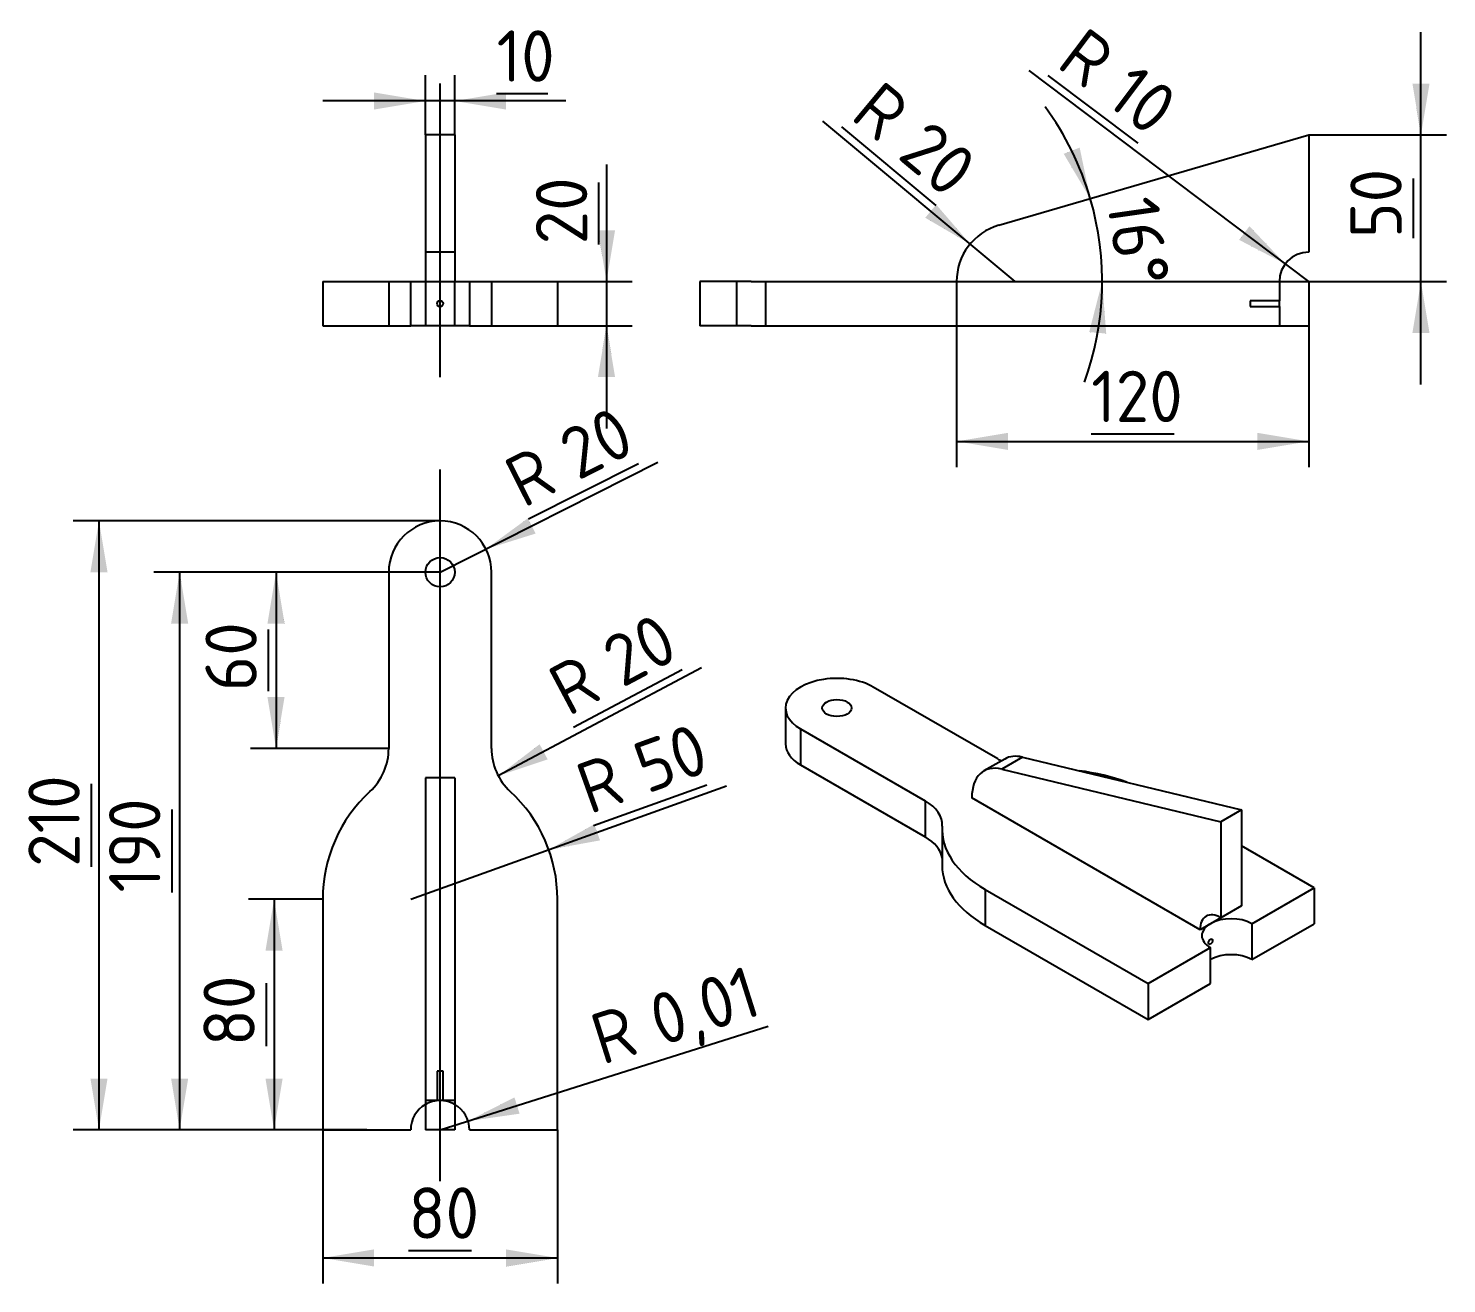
# Model space of a CAD drawing. Header units: millimetres. Extents: x 28 to 832, y 30 to 567.
# Drawn here: x 350.9 to 447.6, y 226.2 to 311.7 of the extents above; entities that cross this region are included whole.
import ezdxf
from ezdxf.enums import TextEntityAlignment as Align
from ezdxf.lldxf.tags import DXFTag

# ---------------------------------------------------------------- set-up
doc = ezdxf.new("R2010")
doc.units = ezdxf.units.MM
doc.layers.add('Default', color=7, linetype='Continuous')
doc.layers.add('MOTORSCHARNIER_F', color=7, linetype='Continuous')
doc.styles.add('SEACAD_seiso_ttf', font='seiso.ttf', dxfattribs={"height": 0.2})
tags = doc.linetypes.add('CENTER2', pattern=[1.125, 0.75, -0.125, 0.125, -0.125]).pattern_tags.tags
tags[10:11] = [DXFTag(74, 4), DXFTag(75, 0), DXFTag(340, '0'), DXFTag(46, 0.0), DXFTag(50, 0.0), DXFTag(44, 0.0), DXFTag(45, 0.0)]
tags[8:9] = [DXFTag(74, 4), DXFTag(75, 0), DXFTag(340, '0'), DXFTag(46, 0.0), DXFTag(50, 0.0), DXFTag(44, 0.0), DXFTag(45, 0.0)]
tags[6:7] = [DXFTag(74, 4), DXFTag(75, 0), DXFTag(340, '0'), DXFTag(46, 0.0), DXFTag(50, 0.0), DXFTag(44, 0.0), DXFTag(45, 0.0)]
tags[4:5] = [DXFTag(74, 4), DXFTag(75, 0), DXFTag(340, '0'), DXFTag(46, 0.0), DXFTag(50, 0.0), DXFTag(44, 0.0), DXFTag(45, 0.0)]
tags = doc.linetypes.add('HIDDEN2', pattern=[0.1875, 0.125, -0.0625]).pattern_tags.tags
tags[6:7] = [DXFTag(74, 4), DXFTag(75, 0), DXFTag(340, '0'), DXFTag(46, 0.0), DXFTag(50, 0.0), DXFTag(44, 0.0), DXFTag(45, 0.0)]
tags[4:5] = [DXFTag(74, 4), DXFTag(75, 0), DXFTag(340, '0'), DXFTag(46, 0.0), DXFTag(50, 0.0), DXFTag(44, 0.0), DXFTag(45, 0.0)]

# ---------------------------------------------------------------- blocks, each defined once
blk = doc.blocks.new('SEANNOT_GROUP11')
at = {"layer": 'Default', "color": 7, "linetype": 'CENTER2', "ltscale": 25.4}
blk.add_line((379.01, 233.147), (379.01, 281.647), dxfattribs=at)
blk = doc.blocks.new('SEANNOT_GROUP12')
at = {"layer": 'Default', "color": 7, "linetype": 'CENTER2', "ltscale": 25.4}
blk.add_line((379.01, 287.951), (379.01, 307.951), dxfattribs=at)
blk = doc.blocks.new('SE24')
at = {"layer": 'MOTORSCHARNIER_F', "color": 7, "linetype": 'Continuous', "ltscale": 25.4}
for p, q in [((378.01, 304.451), (378.01, 296.451)), ((380.01, 304.451), (378.01, 304.451)), ((380.01, 304.451), (380.01, 296.451)), ((378.01, 296.451), (378.01, 294.451)), ((380.01, 296.451), (378.01, 296.451)), ((380.01, 296.451), (380.01, 294.451)), ((371.01, 294.451), (377.01, 294.451)), ((371.01, 294.451), (371.01, 291.451)), ((377.01, 294.451), (379.01, 294.451)), ((377.01, 291.451), (377.01, 294.451)), ((379.01, 294.451), (381.01, 294.451)), ((381.01, 294.451), (387.01, 294.451)), ((381.01, 294.451), (381.01, 291.451)), ((387.01, 294.451), (387.01, 291.451)), ((371.01, 291.451), (377.01, 291.451)), ((381.01, 291.451), (377.01, 291.451)), ((381.01, 291.451), (387.01, 291.451))]:
    blk.add_line(p, q, dxfattribs=at)
at = {"layer": 'MOTORSCHARNIER_F', "color": 7, "linetype": 'HIDDEN2', "ltscale": 25.4}
for p, q in [((375.51, 294.451), (375.51, 291.451)), ((378.01, 294.451), (378.01, 291.451)), ((380.01, 291.451), (380.01, 294.451)), ((382.51, 294.451), (382.51, 291.451))]:
    blk.add_line(p, q, dxfattribs=at)
at = {"layer": 'MOTORSCHARNIER_F', "color": 7, "linetype": 'Continuous', "ltscale": 25.4}
blk.add_circle((379.01, 292.951), 0.2, dxfattribs=at)
blk = doc.blocks.new('SE25')
at = {"layer": 'MOTORSCHARNIER_F', "color": 7, "linetype": 'Continuous', "ltscale": 25.4}
for p, q in [((375.51, 274.647), (375.51, 262.647)), ((382.51, 262.647), (382.51, 274.647)), ((378.01, 260.647), (378.01, 257.767)), ((380.01, 260.647), (378.01, 260.647)), ((380.01, 260.647), (380.01, 257.767)), ((378.01, 257.767), (378.01, 236.647)), ((380.01, 257.767), (380.01, 236.647)), ((371.01, 252.364), (371.01, 236.647)), ((387.01, 236.647), (387.01, 252.364)), ((371.01, 236.647), (377.01, 236.647)), ((380.01, 236.647), (378.01, 236.647)), ((381.01, 236.647), (387.01, 236.647))]:
    blk.add_line(p, q, dxfattribs=at)
at = {"layer": 'MOTORSCHARNIER_F', "color": 7, "linetype": 'HIDDEN2', "ltscale": 25.4}
for p, q in [((379.21, 240.647), (378.81, 240.647)), ((378.81, 240.647), (378.81, 238.637)), ((379.21, 238.637), (379.21, 240.647)), ((379.01, 238.647), (378.01, 238.647)), ((380.01, 238.647), (379.01, 238.647))]:
    blk.add_line(p, q, dxfattribs=at)
at = {"layer": 'MOTORSCHARNIER_F', "color": 7, "linetype": 'Continuous', "ltscale": 25.4}
blk.add_circle((379.01, 274.647), 1, dxfattribs=at)
for centre, radius, start, end in [((379.01, 274.647), 3.5, 0, 180), ((371.51, 262.647), 4, 312.73211, 360), ((386.51, 262.647), 4, 180, 227.26789), ((381.01, 252.364), 10, 132.73211, 180), ((377.01, 252.364), 10, 0, 47.26789), ((379.01, 236.647), 2, 120, 180), ((379.01, 236.647), 2, 0, 60)]:
    blk.add_arc(centre, radius, start, end, dxfattribs=at)
at = {"layer": 'MOTORSCHARNIER_F', "color": 7, "linetype": 'HIDDEN2', "ltscale": 25.4}
for start, end in [(90, 120), (60, 90)]:
    blk.add_arc((379.01, 236.647), 2, start, end, dxfattribs=at)
blk = doc.blocks.new('SE26')
at = {"layer": 'MOTORSCHARNIER_F', "color": 7, "linetype": 'Continuous', "ltscale": 25.4}
for p, q in [((417.092, 298.291), (438.212, 304.451)), ((438.212, 304.451), (438.212, 296.451)), ((400.212, 294.451), (396.712, 294.451)), ((396.712, 294.451), (396.712, 291.451)), ((400.212, 294.451), (412.212, 294.451)), ((412.212, 294.451), (415.151, 294.451)), ((415.151, 294.451), (422.496, 294.451)), ((422.496, 294.451), (438.212, 294.451)), ((438.212, 294.451), (438.212, 291.451)), ((400.212, 291.451), (396.712, 291.451)), ((400.212, 291.451), (412.212, 291.451)), ((412.212, 291.451), (415.151, 291.451)), ((415.151, 291.451), (422.496, 291.451)), ((422.496, 291.451), (438.212, 291.451))]:
    blk.add_line(p, q, dxfattribs=at)
at = {"layer": 'MOTORSCHARNIER_F', "color": 7, "linetype": 'HIDDEN2', "ltscale": 25.4}
for p, q in [((399.212, 294.451), (399.212, 291.451)), ((401.212, 291.451), (401.212, 294.451)), ((436.212, 294.451), (436.212, 293.148)), ((434.212, 293.151), (434.212, 292.751)), ((436.213, 293.151), (434.212, 293.151)), ((436.212, 292.751), (436.212, 293.151)), ((434.212, 292.751), (436.212, 292.751)), ((436.212, 292.751), (436.212, 291.451))]:
    blk.add_line(p, q, dxfattribs=at)
at = {"layer": 'MOTORSCHARNIER_F', "color": 7, "linetype": 'Continuous', "ltscale": 25.4}
for centre, radius, start in [((418.212, 294.451), 4, 106.2602), ((438.212, 294.451), 2, 90)]:
    blk.add_arc(centre, radius, start, 180, dxfattribs=at)
blk = doc.blocks.new('SE27')
at = {"layer": 'MOTORSCHARNIER_F', "color": 7, "linetype": 'Continuous', "ltscale": 25.4}
for p, q in [((417.019, 261.927), (408.533, 266.826)), ((402.558, 265.397), (402.558, 262.948)), ((403.584, 263.968), (412.069, 259.069)), ((403.584, 263.968), (403.584, 261.519)), ((418.702, 262.05), (417.287, 261.233)), ((418.702, 262.05), (433.636, 258.457)), ((403.584, 261.519), (412.069, 256.62)), ((417.494, 261.921), (416.079, 261.105)), ((417.287, 261.233), (432.221, 257.641)), ((412.069, 259.069), (412.069, 256.62)), ((430.807, 250.292), (415.251, 259.274)), ((433.636, 258.457), (432.221, 257.641)), ((433.636, 258.457), (433.636, 251.925)), ((432.221, 257.641), (432.221, 251.109)), ((413.229, 257.117), (413.229, 254.667)), ((438.585, 253.15), (433.636, 256.008)), ((416.158, 253.034), (427.272, 246.618)), ((416.158, 253.034), (416.158, 250.585)), ((434.343, 250.7), (438.585, 253.15)), ((438.585, 253.15), (438.585, 250.7)), ((433.636, 251.925), (432.221, 251.109)), ((416.158, 250.585), (427.272, 244.168)), ((431.514, 250.7), (430.807, 250.292)), ((432.221, 251.109), (431.514, 250.7)), ((434.343, 248.251), (438.585, 250.7)), ((434.343, 250.7), (434.343, 248.251)), ((427.272, 246.618), (431.514, 249.067)), ((431.514, 246.618), (431.514, 249.067)), ((427.272, 244.168), (431.514, 246.618)), ((427.272, 246.618), (427.272, 244.168))]:
    blk.add_line(p, q, dxfattribs=at)
for centre, major_axis, start_param, end_param in [((406.058, 265.397), (3.5, 0), 0.785398, 3.926991), ((406.058, 262.948), (3.5, 0), 3.141593, 3.926991), ((419.494, 258.457), (2, -3.464), 2.639989, 3.141593), ((418.079, 257.641), (2, -3.464), 2.639989, 3.926991), ((419.847, 263.56), (4, 0), 3.926991, 4.012883), ((420.401, 255.484), (10, 0), 0.999283, 1.352728), ((409.24, 257.436), (-4, 0), 3.102011, 3.926991), ((423.229, 257.117), (10, 0), 3.102011, 3.926991), ((409.24, 254.987), (-4, 0), 3.215656, 3.926991), ((423.229, 254.667), (10, 0), 3.141593, 3.926991), ((432.221, 249.476), (1, -1.732), 2.356194, 3.926991), ((432.929, 249.884), (2, 0), 2.356194, 3.926991), ((432.929, 249.884), (-2, 0), 3.926991, 5.497787), ((432.929, 247.434), (2, 0), 0.785398, 2.356194)]:
    blk.add_ellipse(centre, major_axis=major_axis, ratio=0.57735, start_param=start_param, end_param=end_param, dxfattribs=at)
blk.add_ellipse((406.058, 265.397), major_axis=(1, 0), ratio=0.57735, dxfattribs=at)
blk.add_open_spline([(431.514, 249.312), (431.53, 249.321), (431.546, 249.334), (431.562, 249.348), (431.577, 249.362), (431.592, 249.379), (431.605, 249.397), (431.618, 249.415), (431.63, 249.435), (431.639, 249.455), (431.648, 249.475), (431.655, 249.495), (431.659, 249.515), (431.663, 249.535), (431.664, 249.554), (431.662, 249.571), (431.66, 249.588), (431.655, 249.604), (431.647, 249.617), (431.64, 249.63), (431.63, 249.64), (431.618, 249.647), (431.606, 249.654), (431.592, 249.657), (431.577, 249.657), (431.562, 249.657), (431.546, 249.654), (431.53, 249.647), (431.514, 249.64), (431.498, 249.629), (431.483, 249.616), (431.468, 249.603), (431.454, 249.587), (431.441, 249.569), (431.428, 249.551), (431.417, 249.531), (431.408, 249.511), (431.399, 249.49), (431.392, 249.469), (431.387, 249.448), (431.382, 249.428), (431.38, 249.408), (431.38, 249.389), (431.38, 249.371), (431.383, 249.354), (431.387, 249.341), (431.392, 249.327), (431.399, 249.315), (431.408, 249.307), (431.417, 249.299), (431.429, 249.294), (431.441, 249.293), (431.454, 249.291), (431.469, 249.293), (431.484, 249.298), (431.494, 249.301), (431.504, 249.306), (431.514, 249.312)], degree=3, knots=[0, 0, 0, 0, 0.053522, 0.053522, 0.053522, 0.107033, 0.107033, 0.107033, 0.160714, 0.160714, 0.160714, 0.214514, 0.214514, 0.214514, 0.26813, 0.26813, 0.26813, 0.321545, 0.321545, 0.321545, 0.375057, 0.375057, 0.375057, 0.42881, 0.42881, 0.42881, 0.482575, 0.482575, 0.482575, 0.536104, 0.536104, 0.536104, 0.589518, 0.589518, 0.589518, 0.643114, 0.643114, 0.643114, 0.696908, 0.696908, 0.696908, 0.750608, 0.750608, 0.750608, 0.804065, 0.804065, 0.804065, 0.857511, 0.857511, 0.857511, 0.911194, 0.911194, 0.911194, 0.964993, 0.964993, 0.964993, 1, 1, 1, 1], dxfattribs=at)
blk = doc.blocks.new('GDimGGroup57')
at = {"layer": 'Default', "linetype": 'Continuous', "ltscale": 25.4}
blk.add_hatch(color=136, dxfattribs=at).paths.add_polyline_path([(384.994, 278.325), (382.134, 276.226), (385.521, 277.284)])
at = {"layer": 'Default', "color": 7, "linetype": 'Continuous', "ltscale": 25.4}
for p, q in [((379.01, 274.647), (393.856, 282.151)), ((385.047, 278.278), (392.53, 282.06))]:
    blk.add_line(p, q, dxfattribs=at)
at = {"layer": 'Default', "color": 136, "linetype": 'Continuous', "lineweight": 20, "ltscale": 25.4, "const_width": 0.00025}
blk.add_lwpolyline([(384.994, 278.325), (382.134, 276.226), (385.521, 277.284), (384.994, 278.325)], close=True, dxfattribs=at)
at = {"layer": 'Default', "color": 7, "linetype": 'Continuous', "ltscale": 25.4, "style": 'SEACAD_seiso_ttf'}
for s, p in [('20', (386.829, 283.991)), ('R', (383.109, 282.111))]:
    blk.add_text(s, height=3.5, rotation=26.81324, dxfattribs=at).set_placement(p, align=Align.TOP_LEFT)
blk = doc.blocks.new('GDimGGroup58')
at = {"layer": 'Default', "linetype": 'Continuous', "ltscale": 25.4}
for points in [[(367.112, 248.864), (368.278, 248.864), (367.695, 252.364)], [(367.112, 240.147), (367.695, 236.647), (368.278, 240.147)]]:
    blk.add_hatch(color=136, dxfattribs=at).paths.add_polyline_path(points)
at = {"layer": 'Default', "color": 7, "linetype": 'Continuous', "ltscale": 25.4}
for p, q in [((371.01, 252.364), (365.945, 252.364)), ((367.695, 252.364), (367.695, 236.647)), ((367.178, 242.358), (367.178, 246.653)), ((371.01, 236.647), (365.945, 236.647))]:
    blk.add_line(p, q, dxfattribs=at)
at = {"layer": 'Default', "color": 136, "linetype": 'Continuous', "lineweight": 20, "ltscale": 25.4, "const_width": 0.00025}
for points in [[(367.112, 248.864), (367.695, 252.364), (368.278, 248.864), (367.112, 248.864)], [(367.112, 240.147), (367.695, 236.647), (368.278, 240.147), (367.112, 240.147)]]:
    blk.add_lwpolyline(points, close=True, dxfattribs=at)
at = {"layer": 'Default', "color": 7, "linetype": 'Continuous', "ltscale": 25.4, "style": 'SEACAD_seiso_ttf'}
blk.add_text('80', height=3.5, rotation=90, dxfattribs=at).set_placement((362.883, 242.358), align=Align.TOP_LEFT)
blk = doc.blocks.new('GDimGGroup59')
at = {"layer": 'Default', "linetype": 'Continuous', "ltscale": 25.4}
for points in [[(360.676, 271.147), (361.843, 271.147), (361.259, 274.647)], [(360.676, 240.147), (361.259, 236.647), (361.843, 240.147)]]:
    blk.add_hatch(color=136, dxfattribs=at).paths.add_polyline_path(points)
at = {"layer": 'Default', "color": 7, "linetype": 'Continuous', "ltscale": 25.4}
for p, q in [((379.01, 274.647), (359.509, 274.647)), ((361.259, 274.647), (361.259, 236.647)), ((360.742, 252.823), (360.742, 258.471)), ((371.01, 236.647), (359.509, 236.647))]:
    blk.add_line(p, q, dxfattribs=at)
at = {"layer": 'Default', "color": 136, "linetype": 'Continuous', "lineweight": 20, "ltscale": 25.4, "const_width": 0.00025}
for points in [[(360.676, 271.147), (361.259, 274.647), (361.843, 271.147), (360.676, 271.147)], [(360.676, 240.147), (361.259, 236.647), (361.843, 240.147), (360.676, 240.147)]]:
    blk.add_lwpolyline(points, close=True, dxfattribs=at)
at = {"layer": 'Default', "color": 7, "linetype": 'Continuous', "ltscale": 25.4, "style": 'SEACAD_seiso_ttf'}
blk.add_text('190', height=3.5, rotation=90, dxfattribs=at).set_placement((356.447, 252.823), align=Align.TOP_LEFT)
blk = doc.blocks.new('GDimGGroup60')
at = {"layer": 'Default', "linetype": 'Continuous', "ltscale": 25.4}
for points in [[(355.179, 274.647), (356.345, 274.647), (355.762, 278.147)], [(355.179, 240.147), (355.762, 236.647), (356.345, 240.147)]]:
    blk.add_hatch(color=136, dxfattribs=at).paths.add_polyline_path(points)
at = {"layer": 'Default', "color": 7, "linetype": 'Continuous', "ltscale": 25.4}
for p, q in [((379.01, 278.147), (354.012, 278.147)), ((355.762, 278.147), (355.762, 236.647)), ((355.245, 254.573), (355.245, 260.221)), ((374.01, 236.647), (354.012, 236.647))]:
    blk.add_line(p, q, dxfattribs=at)
at = {"layer": 'Default', "color": 136, "linetype": 'Continuous', "lineweight": 20, "ltscale": 25.4, "const_width": 0.00025}
for points in [[(355.179, 274.647), (355.762, 278.147), (356.345, 274.647), (355.179, 274.647)], [(355.179, 240.147), (355.762, 236.647), (356.345, 240.147), (355.179, 240.147)]]:
    blk.add_lwpolyline(points, close=True, dxfattribs=at)
at = {"layer": 'Default', "color": 7, "linetype": 'Continuous', "ltscale": 25.4, "style": 'SEACAD_seiso_ttf'}
blk.add_text('210', height=3.5, rotation=90, dxfattribs=at).set_placement((350.95, 254.573), align=Align.TOP_LEFT)
blk = doc.blocks.new('GDimGGroup61')
at = {"layer": 'Default', "linetype": 'Continuous', "ltscale": 25.4}
for points in [[(374.51, 227.339), (374.51, 228.506), (371.01, 227.922)], [(383.51, 227.339), (387.01, 227.922), (383.51, 228.506)]]:
    blk.add_hatch(color=136, dxfattribs=at).paths.add_polyline_path(points)
at = {"layer": 'Default', "color": 7, "linetype": 'Continuous', "ltscale": 25.4}
for p, q in [((371.01, 236.647), (371.01, 226.172)), ((387.01, 236.647), (387.01, 226.172)), ((376.862, 228.439), (381.158, 228.439)), ((371.01, 227.922), (387.01, 227.922))]:
    blk.add_line(p, q, dxfattribs=at)
at = {"layer": 'Default', "color": 136, "linetype": 'Continuous', "lineweight": 20, "ltscale": 25.4, "const_width": 0.00025}
for points in [[(374.51, 227.339), (371.01, 227.922), (374.51, 228.506), (374.51, 227.339)], [(383.51, 227.339), (387.01, 227.922), (383.51, 228.506), (383.51, 227.339)]]:
    blk.add_lwpolyline(points, close=True, dxfattribs=at)
at = {"layer": 'Default', "color": 7, "linetype": 'Continuous', "ltscale": 25.4, "style": 'SEACAD_seiso_ttf'}
blk.add_text('80', height=3.5, dxfattribs=at).set_placement((376.862, 232.735), align=Align.TOP_LEFT)
blk = doc.blocks.new('GDimGGroup62')
at = {"layer": 'Default', "linetype": 'Continuous', "ltscale": 25.4}
blk.add_hatch(color=136, dxfattribs=at).paths.add_polyline_path([(384.078, 238.863), (380.917, 237.251), (384.43, 237.751)])
at = {"layer": 'Default', "color": 7, "linetype": 'Continuous', "ltscale": 25.4}
blk.add_line((379.01, 236.647), (401.373, 243.724), dxfattribs=at)
at = {"layer": 'Default', "color": 136, "linetype": 'Continuous', "lineweight": 20, "ltscale": 25.4, "const_width": 0.00025}
blk.add_lwpolyline([(384.078, 238.863), (380.917, 237.251), (384.43, 237.751), (384.078, 238.863)], close=True, dxfattribs=at)
at = {"layer": 'Default', "color": 7, "linetype": 'Continuous', "ltscale": 25.4, "style": 'SEACAD_seiso_ttf'}
for s, p in [('0,01', (392.97, 245.654)), ('R', (388.996, 244.396))]:
    blk.add_text(s, height=3.5, rotation=17.56109, dxfattribs=at).set_placement(p, align=Align.TOP_LEFT)
blk = doc.blocks.new('GDimGGroup63')
at = {"layer": 'Default', "linetype": 'Continuous', "ltscale": 25.4}
for points in [[(390.938, 297.951), (389.771, 297.951), (390.355, 294.451)], [(390.938, 287.951), (390.355, 291.451), (389.771, 287.951)]]:
    blk.add_hatch(color=136, dxfattribs=at).paths.add_polyline_path(points)
at = {"layer": 'Default', "color": 7, "linetype": 'Continuous', "ltscale": 25.4}
for p, q in [((390.355, 302.433), (390.355, 284.451)), ((389.837, 296.992), (389.837, 301.208)), ((387.01, 294.451), (392.105, 294.451)), ((387.01, 291.451), (392.105, 291.451))]:
    blk.add_line(p, q, dxfattribs=at)
at = {"layer": 'Default', "color": 136, "linetype": 'Continuous', "lineweight": 20, "ltscale": 25.4, "const_width": 0.00025}
for points in [[(390.938, 297.951), (390.355, 294.451), (389.771, 297.951), (390.938, 297.951)], [(390.938, 287.951), (390.355, 291.451), (389.771, 287.951), (390.938, 287.951)]]:
    blk.add_lwpolyline(points, close=True, dxfattribs=at)
at = {"layer": 'Default', "color": 7, "linetype": 'Continuous', "ltscale": 25.4, "style": 'SEACAD_seiso_ttf'}
blk.add_text('20', height=3.5, rotation=90, dxfattribs=at).set_placement((385.542, 296.992), align=Align.TOP_LEFT)
blk = doc.blocks.new('GDimGGroup64')
at = {"layer": 'Default', "linetype": 'Continuous', "ltscale": 25.4}
for points in [[(374.51, 307.344), (374.51, 306.178), (378.01, 306.761)], [(383.51, 307.344), (380.01, 306.761), (383.51, 306.178)]]:
    blk.add_hatch(color=136, dxfattribs=at).paths.add_polyline_path(points)
at = {"layer": 'Default', "color": 7, "linetype": 'Continuous', "ltscale": 25.4}
for p, q in [((378.01, 304.451), (378.01, 308.511)), ((380.01, 304.451), (380.01, 308.511)), ((387.589, 306.761), (371.01, 306.761)), ((382.864, 307.278), (386.364, 307.278))]:
    blk.add_line(p, q, dxfattribs=at)
at = {"layer": 'Default', "color": 136, "linetype": 'Continuous', "lineweight": 20, "ltscale": 25.4, "const_width": 0.00025}
for points in [[(374.51, 307.344), (378.01, 306.761), (374.51, 306.178), (374.51, 307.344)], [(383.51, 307.344), (380.01, 306.761), (383.51, 306.178), (383.51, 307.344)]]:
    blk.add_lwpolyline(points, close=True, dxfattribs=at)
at = {"layer": 'Default', "color": 7, "linetype": 'Continuous', "ltscale": 25.4, "style": 'SEACAD_seiso_ttf'}
blk.add_text('10', height=3.5, dxfattribs=at).set_placement((382.864, 311.574), align=Align.TOP_LEFT)
blk = doc.blocks.new('GDimGGroup65')
at = {"layer": 'Default', "linetype": 'Continuous', "ltscale": 25.4}
blk.add_hatch(color=136, dxfattribs=at).paths.add_polyline_path([(433.47, 297.297), (436.616, 295.655), (434.173, 298.229)])
at = {"layer": 'Default', "color": 7, "linetype": 'Continuous', "ltscale": 25.4}
for p, q in [((438.212, 294.451), (419.149, 308.832)), ((420.438, 308.507), (426.56, 303.889))]:
    blk.add_line(p, q, dxfattribs=at)
at = {"layer": 'Default', "color": 136, "linetype": 'Continuous', "lineweight": 20, "ltscale": 25.4, "const_width": 0.00025}
blk.add_lwpolyline([(433.47, 297.297), (436.616, 295.655), (434.173, 298.229), (433.47, 297.297)], close=True, dxfattribs=at)
at = {"layer": 'Default', "color": 7, "linetype": 'Continuous', "ltscale": 25.4, "style": 'SEACAD_seiso_ttf'}
for s, p in [('R', (423.025, 311.937)), ('10', (426.353, 309.426))]:
    blk.add_text(s, height=3.5, rotation=322.96862, dxfattribs=at).set_placement(p, align=Align.TOP_LEFT)
blk = doc.blocks.new('GDimGGroup66')
at = {"layer": 'Default', "linetype": 'Continuous', "ltscale": 25.4}
blk.add_hatch(color=136, dxfattribs=at).paths.add_polyline_path([(412.078, 298.804), (415.14, 297.012), (412.825, 299.701)])
at = {"layer": 'Default', "color": 7, "linetype": 'Continuous', "ltscale": 25.4}
for p, q in [((418.212, 294.451), (405.094, 305.385)), ((406.366, 304.998), (412.806, 299.63))]:
    blk.add_line(p, q, dxfattribs=at)
at = {"layer": 'Default', "color": 136, "linetype": 'Continuous', "lineweight": 20, "ltscale": 25.4, "const_width": 0.00025}
blk.add_lwpolyline([(412.078, 298.804), (415.14, 297.012), (412.825, 299.701), (412.078, 298.804)], close=True, dxfattribs=at)
at = {"layer": 'Default', "color": 7, "linetype": 'Continuous', "ltscale": 25.4, "style": 'SEACAD_seiso_ttf'}
for s, p in [('R', (409.116, 308.297)), ('20', (412.318, 305.629))]:
    blk.add_text(s, height=3.5, rotation=320.19007, dxfattribs=at).set_placement(p, align=Align.TOP_LEFT)
blk = doc.blocks.new('GDimGGroup67')
at = {"layer": 'Default', "linetype": 'Continuous', "ltscale": 25.4}
for points in [[(446.447, 307.951), (445.28, 307.951), (445.863, 304.451)], [(446.447, 290.951), (445.863, 294.451), (445.28, 290.951)]]:
    blk.add_hatch(color=136, dxfattribs=at).paths.add_polyline_path(points)
at = {"layer": 'Default', "color": 7, "linetype": 'Continuous', "ltscale": 25.4}
for p, q in [((445.863, 287.451), (445.863, 311.451)), ((438.212, 304.451), (447.613, 304.451)), ((445.346, 297.422), (445.346, 301.479)), ((438.212, 294.451), (447.613, 294.451))]:
    blk.add_line(p, q, dxfattribs=at)
at = {"layer": 'Default', "color": 136, "linetype": 'Continuous', "lineweight": 20, "ltscale": 25.4, "const_width": 0.00025}
for points in [[(446.447, 307.951), (445.863, 304.451), (445.28, 307.951), (446.447, 307.951)], [(446.447, 290.951), (445.863, 294.451), (445.28, 290.951), (446.447, 290.951)]]:
    blk.add_lwpolyline(points, close=True, dxfattribs=at)
at = {"layer": 'Default', "color": 7, "linetype": 'Continuous', "ltscale": 25.4, "style": 'SEACAD_seiso_ttf'}
blk.add_text('50', height=3.5, rotation=90, dxfattribs=at).set_placement((441.051, 297.422), align=Align.TOP_LEFT)
blk = doc.blocks.new('GDimGGroup68')
at = {"layer": 'Default', "linetype": 'Continuous', "ltscale": 25.4}
for points in [[(417.712, 282.982), (417.712, 284.149), (414.212, 283.565)], [(434.712, 282.982), (438.212, 283.565), (434.712, 284.149)]]:
    blk.add_hatch(color=136, dxfattribs=at).paths.add_polyline_path(points)
at = {"layer": 'Default', "color": 7, "linetype": 'Continuous', "ltscale": 25.4}
for p, q in [((414.212, 294.451), (414.212, 281.815)), ((438.212, 292.951), (438.212, 281.815)), ((414.212, 283.565), (438.212, 283.565)), ((423.389, 284.082), (429.036, 284.082))]:
    blk.add_line(p, q, dxfattribs=at)
at = {"layer": 'Default', "color": 136, "linetype": 'Continuous', "lineweight": 20, "ltscale": 25.4, "const_width": 0.00025}
for points in [[(417.712, 282.982), (414.212, 283.565), (417.712, 284.149), (417.712, 282.982)], [(434.712, 282.982), (438.212, 283.565), (434.712, 284.149), (434.712, 282.982)]]:
    blk.add_lwpolyline(points, close=True, dxfattribs=at)
at = {"layer": 'Default', "color": 7, "linetype": 'Continuous', "ltscale": 25.4, "style": 'SEACAD_seiso_ttf'}
blk.add_text('120', height=3.5, dxfattribs=at).set_placement((423.389, 288.378), align=Align.TOP_LEFT)
blk = doc.blocks.new('GDimGGroup69')
at = {"layer": 'Default', "linetype": 'Continuous', "ltscale": 25.4}
blk.add_hatch(color=136, dxfattribs=at).paths.add_polyline_path([(389.519, 257.475), (386.422, 255.743), (389.913, 256.377)])
at = {"layer": 'Default', "color": 7, "linetype": 'Continuous', "ltscale": 25.4}
for p, q in [((377.01, 252.364), (398.524, 260.089)), ((389.456, 257.382), (397.197, 260.162))]:
    blk.add_line(p, q, dxfattribs=at)
at = {"layer": 'Default', "color": 136, "linetype": 'Continuous', "lineweight": 20, "ltscale": 25.4, "const_width": 0.00025}
blk.add_lwpolyline([(389.519, 257.475), (386.422, 255.743), (389.913, 256.377), (389.519, 257.475)], close=True, dxfattribs=at)
at = {"layer": 'Default', "color": 7, "linetype": 'Continuous', "ltscale": 25.4, "style": 'SEACAD_seiso_ttf'}
for s, p in [('50', (391.927, 262.833)), ('R', (388.004, 261.425))]:
    blk.add_text(s, height=3.5, rotation=19.75196, dxfattribs=at).set_placement(p, align=Align.TOP_LEFT)
blk = doc.blocks.new('GDimGGroup70')
at = {"layer": 'Default', "linetype": 'Continuous', "ltscale": 25.4}
blk.add_hatch(color=136, dxfattribs=at).paths.add_polyline_path([(386.342, 261.898), (385.795, 262.928), (382.978, 260.771)])
at = {"layer": 'Default', "color": 7, "linetype": 'Continuous', "ltscale": 25.4}
for p, q in [((396.838, 268.134), (382.978, 260.771)), ((388.11, 264.083), (395.514, 268.016))]:
    blk.add_line(p, q, dxfattribs=at)
at = {"layer": 'Default', "color": 136, "linetype": 'Continuous', "lineweight": 20, "ltscale": 25.4, "const_width": 0.00025}
blk.add_lwpolyline([(386.342, 261.898), (382.978, 260.771), (385.795, 262.928), (386.342, 261.898)], close=True, dxfattribs=at)
at = {"layer": 'Default', "color": 7, "linetype": 'Continuous', "ltscale": 25.4, "style": 'SEACAD_seiso_ttf'}
for s, p in [('20', (389.776, 269.831)), ('R', (386.095, 267.876))]:
    blk.add_text(s, height=3.5, rotation=27.97912, dxfattribs=at).set_placement(p, align=Align.TOP_LEFT)
blk = doc.blocks.new('GDimGGroup71')
at = {"layer": 'Default', "linetype": 'Continuous', "ltscale": 25.4}
for points in [[(367.246, 271.147), (368.412, 271.147), (367.829, 274.647)], [(367.246, 266.147), (367.829, 262.647), (368.412, 266.147)]]:
    blk.add_hatch(color=136, dxfattribs=at).paths.add_polyline_path(points)
at = {"layer": 'Default', "color": 7, "linetype": 'Continuous', "ltscale": 25.4}
for p, q in [((375.51, 274.647), (366.079, 274.647)), ((367.829, 274.647), (367.829, 262.647)), ((367.312, 266.539), (367.312, 270.755)), ((375.51, 262.647), (366.079, 262.647))]:
    blk.add_line(p, q, dxfattribs=at)
at = {"layer": 'Default', "color": 136, "linetype": 'Continuous', "lineweight": 20, "ltscale": 25.4, "const_width": 0.00025}
for points in [[(367.246, 271.147), (367.829, 274.647), (368.412, 271.147), (367.246, 271.147)], [(367.246, 266.147), (367.829, 262.647), (368.412, 266.147), (367.246, 266.147)]]:
    blk.add_lwpolyline(points, close=True, dxfattribs=at)
at = {"layer": 'Default', "color": 7, "linetype": 'Continuous', "ltscale": 25.4, "style": 'SEACAD_seiso_ttf'}
blk.add_text('60', height=3.5, rotation=90, dxfattribs=at).set_placement((363.017, 266.539), align=Align.TOP_LEFT)
blk = doc.blocks.new('GDimGGroup72')
at = {"layer": 'Default', "linetype": 'Continuous', "ltscale": 25.4}
for points in [[(421.516, 303.16), (423.326, 300.109), (422.603, 303.583)], [(424.413, 290.913), (424.135, 294.451), (423.251, 291.014)]]:
    blk.add_hatch(color=136, dxfattribs=at).paths.add_polyline_path(points)
at = {"layer": 'Default', "color": 7, "linetype": 'Continuous', "ltscale": 25.4}
blk.add_line((422.496, 294.451), (425.885, 294.451), dxfattribs=at)
at = {"layer": 'Default', "color": 136, "linetype": 'Continuous', "lineweight": 20, "ltscale": 25.4, "const_width": 0.00025}
for points in [[(421.516, 303.16), (423.326, 300.109), (422.603, 303.583), (421.516, 303.16)], [(424.413, 290.913), (424.135, 294.451), (423.251, 291.014), (424.413, 290.913)]]:
    blk.add_lwpolyline(points, close=True, dxfattribs=at)
at = {"layer": 'Default', "color": 7, "linetype": 'Continuous', "ltscale": 25.4}
for start, end in [(16.2602, 36.10744), (340.15277, 16.2602)]:
    blk.add_arc((403.927, 294.451), 20.208, start, end, dxfattribs=at)
at = {"layer": 'Default', "color": 7, "linetype": 'Continuous', "ltscale": 25.4, "style": 'SEACAD_seiso_ttf'}
blk.add_text('16°', height=3.5, rotation=278.1301, dxfattribs=at).set_placement((427.908, 300.408), align=Align.TOP_LEFT)

msp = doc.modelspace()

# ---------------------------------------------------------------- block references
at = {"layer": 'Default'}
for name in ['GDimGGroup64', 'GDimGGroup65', 'GDimGGroup67', 'SEANNOT_GROUP12', 'GDimGGroup66', 'GDimGGroup72', 'SE24', 'SE26', 'GDimGGroup63', 'GDimGGroup68', 'GDimGGroup57', 'SEANNOT_GROUP11', 'GDimGGroup60', 'SE25', 'GDimGGroup59', 'GDimGGroup71', 'GDimGGroup70', 'SE27', 'GDimGGroup69', 'GDimGGroup58', 'GDimGGroup62', 'GDimGGroup61']:
    msp.add_blockref(name, (0, 0), dxfattribs=at)

doc.saveas('drawing.dxf')
